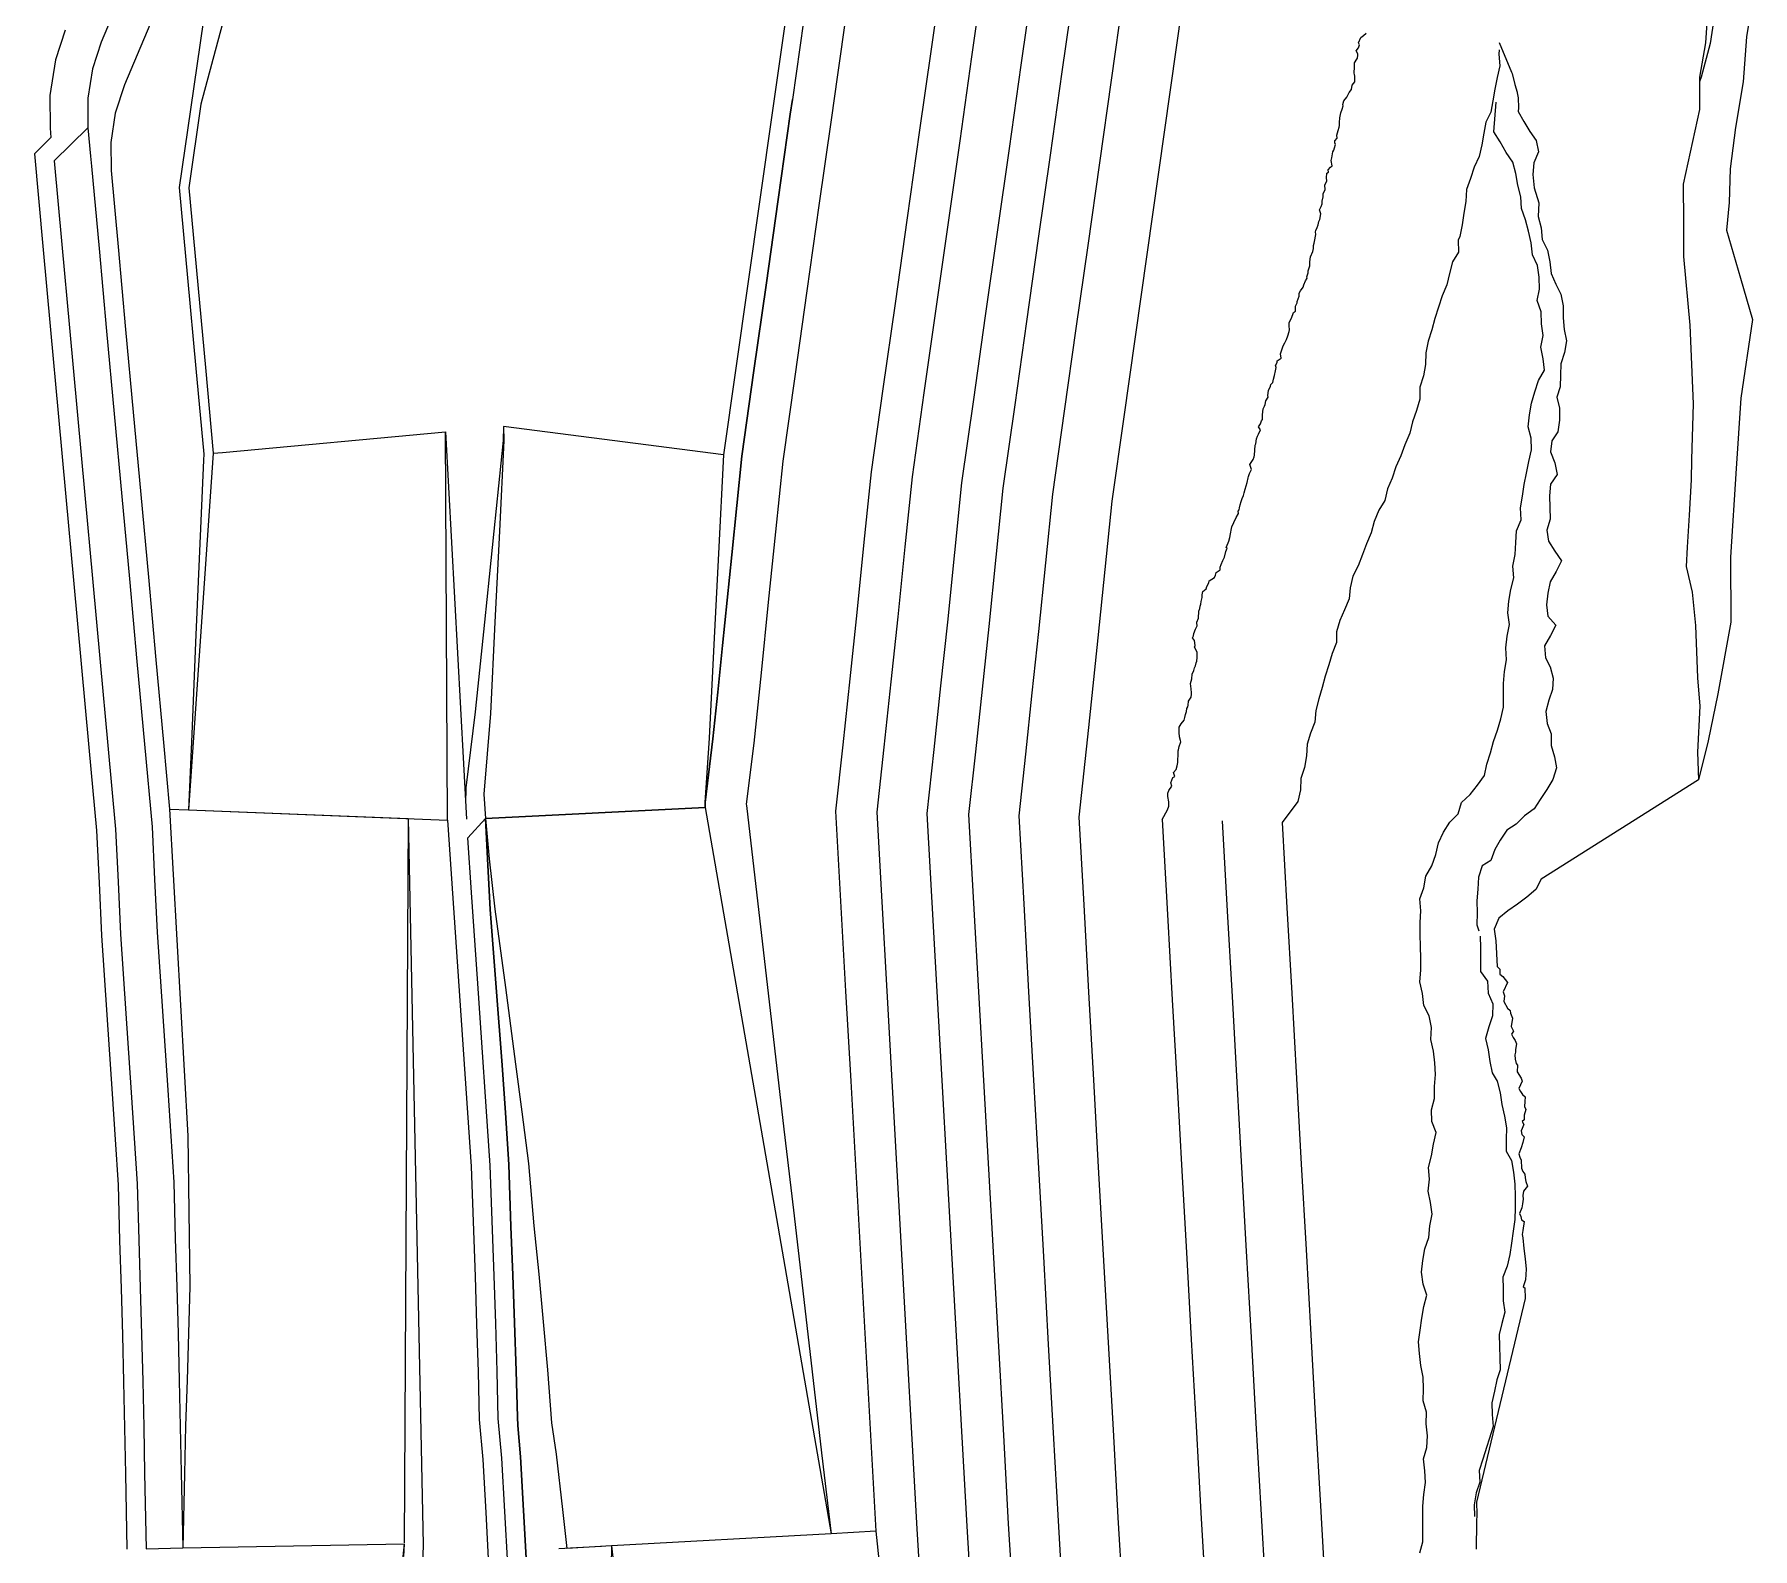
# Model space of a CAD drawing. Header units: inches. Extents: x 477581 to 478656, y 6770716 to 6772554.
# Drawn here: x 478123.9 to 478413, y 6771496.2 to 6771751 of the extents above; entities that cross this region are included whole.
import ezdxf

# ---------------------------------------------------------------- set-up
doc = ezdxf.new("R2010")
doc.units = ezdxf.units.IN
doc.header["$MEASUREMENT"] = 0
for name, pattern in [('CONTINUOUS-0-2-1-1-0', [0]), ('CONTINUOUS-0-30-1-0.6000000238418579-0.2000000029802322', [0]), ('CONTINUOUS-0-7-1-1-1', [0])]:
    doc.linetypes.add(name, pattern=pattern)
for name, color, linetype in [('1', 7, 'Continuous'), ('301', 2, 'Continuous'), ('302', 2, 'Continuous'), ('304', 2, 'Continuous'), ('7', 30, 'Continuous')]:
    doc.layers.add(name, color=color, linetype=linetype)

msp = doc.modelspace()

# ---------------------------------------------------------------- linework, layer by layer
at = {"layer": '1', "linetype": 'CONTINUOUS-0-7-1-1-1', "lineweight": 0}
for p, q in [((478193.4, 6771618.75, 262), (478193.06, 6771684.07, 268)), ((478186.81, 6771619.01, 262), (478186.11, 6771497.14, 250.02)), ((478196.83, 6771615.76, 274), (478199.78, 6771619.01, 274))]:
    msp.add_line(p, q, dxfattribs=at)
for points in [[(478153.98, 6771680.48, 268), (478155.56, 6771680.62, 268), (478193.06, 6771684.07, 268)], [(478202.82, 6771684.96, 268), (478202.88, 6771682.64, 268.23), (478202.13, 6771667.39, 269.76), (478201.39, 6771652.04, 271.3), (478200.64, 6771636.7, 272.83), (478199.53, 6771623.1, 273.91), (478199.78, 6771619.01, 274)], [(478239.87, 6771680.2, 268.12), (478238.99, 6771663.63, 269.76), (478238.25, 6771648.28, 271.3), (478237.46, 6771632.52, 272.83), (478236.69, 6771621.72, 273.91), (478236.78, 6771620.87, 274)], [(478146.65, 6771620.61, 262), (478149.7, 6771565.62, 256.59), (478150.02, 6771540.27, 254.05), (478149.8, 6771532.4, 253.26), (478149.59, 6771524.51, 252.47), (478149.33, 6771516.83, 251.7), (478149.12, 6771508.76, 250.99), (478148.84, 6771496.3, 250)], [(478236.78, 6771620.87, 274), (478239.13, 6771607.29, 275.33), (478241.49, 6771593.71, 276.67), (478243.84, 6771580.14, 278), (478246.19, 6771566.56, 279.33), (478248.54, 6771552.99, 280.67), (478250.89, 6771539.41, 282), (478253.25, 6771525.83, 283.33), (478255.6, 6771512.25, 284.67), (478257.95, 6771498.68, 286)], [(478199.78, 6771619.01, 274), (478200.44, 6771612.24, 274.56), (478201.38, 6771603.76, 275.37), (478203.14, 6771590.59, 276.66), (478204.87, 6771577.66, 277.97), (478205.92, 6771569.67, 278.77), (478207.01, 6771560.96, 279.65), (478207.95, 6771550.49, 280.7), (478208.75, 6771542.34, 281.52), (478209.48, 6771534.32, 282.32), (478210.22, 6771526.26, 283.13), (478210.93, 6771517.34, 283.92), (478211.7, 6771512.05, 284.4), (478212.76, 6771502.77, 285.34), (478213.51, 6771496.2, 286)], [(478265.49, 6771499.1, 286), (478266.59, 6771488.37, 286.8), (478267.11, 6771479.45, 287.68), (478267.8, 6771464.82, 289.14), (478268.5, 6771450.38, 290.61), (478269.2, 6771435.93, 292.07), (478269.9, 6771421.49, 293.54), (478270.6, 6771407.05, 295.01), (478271.3, 6771392.6, 296.48), (478272.01, 6771378.16, 297.95), (478272.03, 6771377.64, 298)], [(478265.49, 6771499.1, 286), (478266.59, 6771488.37, 286.8), (478267.11, 6771479.45, 287.68), (478267.8, 6771464.82, 289.14), (478268.5, 6771450.38, 290.61), (478269.2, 6771435.93, 292.07), (478269.9, 6771421.49, 293.54), (478270.6, 6771407.05, 295.01), (478271.3, 6771392.6, 296.48), (478272.01, 6771378.16, 297.95), (478272.03, 6771377.64, 298)], [(478186.1, 6771496.98, 250), (478185.88, 6771494.82, 249.78), (478184.54, 6771479.72, 248.27), (478183.17, 6771464.37, 246.73), (478181.81, 6771449.03, 245.19), (478180.44, 6771433.68, 243.65), (478179.08, 6771418.33, 242.1), (478177.71, 6771402.99, 240.56), (478176.44, 6771386.81, 239.07), (478175.26, 6771376.2, 238)], [(478221.01, 6771496.62, 286), (478222.69, 6771481.79, 287.5), (478224.36, 6771466.97, 289), (478226.03, 6771452.15, 290.5), (478227.71, 6771437.32, 292), (478229.38, 6771422.5, 293.5), (478231.05, 6771407.67, 295), (478232.72, 6771392.85, 296.5), (478234.4, 6771378.03, 298)], [(478221.01, 6771496.62, 286), (478222.69, 6771481.79, 287.5), (478224.36, 6771466.97, 289), (478226.03, 6771452.15, 290.5), (478227.71, 6771437.32, 292), (478229.38, 6771422.5, 293.5), (478231.05, 6771407.67, 295), (478232.72, 6771392.85, 296.5), (478234.4, 6771378.03, 298)]]:
    msp.add_polyline3d(points, dxfattribs=at)
at = {"layer": '301', "linetype": 'CONTINUOUS-0-2-1-1-0', "lineweight": 0}
msp.add_line((478193.06, 6771684.07, 268), (478196.59, 6771618.89, 268), dxfattribs=at)
for points in [[(478171.23, 6771789.86, 268), (478166.41, 6771778.45, 268), (478160.94, 6771765.51, 268), (478155.46, 6771752.56, 268), (478151.92, 6771739.2, 268), (478149.88, 6771725.16, 268), (478152.66, 6771694.9, 268), (478153.98, 6771680.48, 268), (478149.84, 6771620.49, 262)], [(478285.83, 6771776.93, 298), (478281.61, 6771747.18, 298), (478279.6, 6771733.05, 298), (478277.6, 6771718.91, 298), (478275.59, 6771704.77, 298), (478273.59, 6771690.64, 298), (478271.58, 6771676.5, 298), (478270.38, 6771664.72, 298), (478269.18, 6771652.94, 298), (478268.01, 6771641.99, 298), (478266.84, 6771631.04, 298), (478265.67, 6771620.1, 298), (478266.51, 6771605.02, 298), (478267.35, 6771589.95, 298), (478268.19, 6771574.87, 298), (478269.04, 6771559.79, 298), (478269.88, 6771544.71, 298), (478270.72, 6771529.64, 298), (478271.56, 6771514.56, 298), (478272.41, 6771499.48, 298), (478273.06, 6771488.38, 298)], [(478262, 6771765.12, 286), (478259.03, 6771744.13, 286), (478257.95, 6771736.57, 286), (478255.91, 6771722.18, 286), (478253.87, 6771707.79, 286), (478251.83, 6771693.41, 286), (478249.81, 6771679.15, 286), (478248.6, 6771667.28, 286), (478247.39, 6771655.41, 286), (478246.17, 6771643.54, 286), (478244.96, 6771631.67, 286), (478243.69, 6771621.46, 286), (478243.7, 6771621.22, 286), (478245.28, 6771607.6, 286), (478246.87, 6771593.99, 286), (478248.45, 6771580.37, 286), (478250.03, 6771566.75, 286), (478251.62, 6771553.14, 286), (478253.2, 6771539.52, 286), (478254.78, 6771525.91, 286), (478256.37, 6771512.29, 286), (478257.95, 6771498.68, 286), (478221.01, 6771496.62, 286), (478213.51, 6771496.2, 286)], [(478255.17, 6771766.31, 274), (478251.44, 6771739.99, 274)], [(478291.89, 6771759.87, 310), (478289.9, 6771745.8, 310), (478287.9, 6771731.74, 310), (478285.91, 6771717.67, 310), (478283.91, 6771703.61, 310), (478281.92, 6771689.55, 310), (478279.92, 6771675.48, 310), (478278.73, 6771663.77, 310), (478277.53, 6771652.06, 310), (478276.39, 6771641.34, 310), (478275.24, 6771630.61, 310), (478274.09, 6771619.88, 310), (478274.93, 6771604.89, 310), (478275.77, 6771589.91, 310), (478276.61, 6771574.91, 310), (478277.44, 6771559.92, 310), (478278.28, 6771544.93, 310), (478279.12, 6771529.94, 310), (478279.96, 6771514.95, 310), (478280.79, 6771499.96, 310), (478281.46, 6771488.63, 310)], [(478137.9, 6771756.14, 250), (478135.15, 6771749.64, 250), (478133.65, 6771745.14, 250), (478132.86, 6771740.21, 250), (478132.9, 6771735.21, 250), (478133.34, 6771730.48, 250), (478133.49, 6771728.81, 250), (478134.77, 6771714.91, 250), (478136.04, 6771701.02, 250), (478137.32, 6771687.12, 250), (478138.59, 6771673.22, 250), (478139.87, 6771659.33, 250), (478141.14, 6771645.43, 250), (478142.42, 6771631.54, 250), (478143.7, 6771617.64, 250), (478144.12, 6771608.77, 250), (478144.54, 6771599.9, 250), (478145.44, 6771586.61, 250), (478146.34, 6771573.31, 250), (478146.84, 6771565.57, 250), (478147.33, 6771557.83, 250), (478147.6, 6771548.29, 250), (478147.86, 6771540.2, 250), (478148.07, 6771532.34, 250), (478148.27, 6771524.48, 250), (478148.44, 6771516.72, 250), (478148.61, 6771508.96, 250), (478148.84, 6771496.3, 250), (478186.1, 6771496.98, 250), (478186, 6771494.83, 250)], [(478145, 6771756.54, 262), (478139.04, 6771742.45, 262), (478137.48, 6771737.7, 262), (478136.73, 6771732.76, 262), (478136.79, 6771728.03, 262), (478137.97, 6771715.21, 262), (478139.24, 6771701.31, 262), (478140.52, 6771687.41, 262), (478141.8, 6771673.52, 262), (478143.07, 6771659.62, 262), (478144.35, 6771645.73, 262), (478145.62, 6771631.83, 262), (478146.65, 6771620.61, 262), (478149.84, 6771620.49, 262), (478186.81, 6771619.01, 262), (478189.31, 6771496.79, 262), (478185.2, 6771373.19, 262)], [(478307.07, 6771757.2, 322), (478305.09, 6771743.27, 322), (478303.12, 6771729.34, 322), (478301.14, 6771715.41, 322), (478299.17, 6771701.48, 322), (478297.19, 6771687.55, 322), (478295.22, 6771673.62, 322), (478294.03, 6771662.04, 322), (478292.85, 6771650.46, 322), (478291.75, 6771640.14, 322), (478290.65, 6771629.82, 322), (478289.54, 6771619.49, 322), (478290.37, 6771604.66, 322), (478291.2, 6771589.83, 322), (478292.03, 6771575, 322), (478292.86, 6771560.17, 322), (478293.69, 6771545.34, 322), (478294.51, 6771530.5, 322), (478295.34, 6771515.67, 322), (478296.17, 6771500.84, 322), (478296.86, 6771489.09, 322)], [(478316.99, 6771755.46, 334), (478315.03, 6771741.62, 334), (478313.07, 6771727.77, 334), (478311.1, 6771713.93, 334), (478309.14, 6771700.09, 334), (478307.18, 6771686.24, 334), (478305.21, 6771672.4, 334), (478304.04, 6771660.91, 334), (478302.87, 6771649.42, 334), (478301.26, 6771634.33, 334), (478299.64, 6771619.24, 334), (478300.47, 6771604.51, 334), (478301.29, 6771589.78, 334), (478302.11, 6771575.06, 334), (478302.93, 6771560.33, 334), (478303.76, 6771545.6, 334), (478304.58, 6771530.87, 334), (478305.4, 6771516.15, 334), (478306.22, 6771501.42, 334), (478306.93, 6771489.39, 334)], [(478251.44, 6771739.99, 274), (478251.09, 6771737.54, 274), (478249.05, 6771723.15, 274), (478247.01, 6771708.77, 274), (478244.97, 6771694.38, 274), (478242.93, 6771679.99, 274), (478242.09, 6771671.7, 274), (478241.24, 6771663.4, 274), (478239.68, 6771648.13, 274), (478238.88, 6771640.29, 274), (478238.08, 6771632.45, 274), (478236.74, 6771621.72, 274), (478236.78, 6771620.87, 274), (478199.78, 6771619.01, 274), (478200.11, 6771612.26, 274), (478200.6, 6771603.71, 274), (478201.59, 6771590.6, 274), (478202.59, 6771577.49, 274), (478203.17, 6771569.48, 274), (478203.75, 6771560.79, 274), (478204.09, 6771550.35, 274), (478204.41, 6771542.18, 274), (478204.68, 6771534.14, 274), (478204.95, 6771526.1, 274), (478205.17, 6771518.29, 274), (478205.22, 6771516.91, 274), (478205.71, 6771511.61, 274), (478206.21, 6771502.57, 274), (478206.72, 6771493.53, 274), (478205.71, 6771511.61, 274), (478205.22, 6771516.91, 274), (478205.17, 6771518.29, 274), (478204.95, 6771526.1, 274), (478204.68, 6771534.14, 274), (478204.41, 6771542.18, 274), (478204.09, 6771550.35, 274), (478203.75, 6771560.79, 274), (478203.17, 6771569.48, 274), (478202.59, 6771577.49, 274), (478201.59, 6771590.6, 274), (478200.6, 6771603.71, 274), (478200.11, 6771612.26, 274), (478199.78, 6771619.01, 274), (478236.78, 6771620.87, 274), (478236.74, 6771621.72, 274), (478238.08, 6771632.45, 274), (478238.88, 6771640.29, 274), (478239.68, 6771648.13, 274), (478241.24, 6771663.4, 274), (478242.09, 6771671.7, 274), (478242.93, 6771679.99, 274), (478244.97, 6771694.38, 274), (478247.01, 6771708.77, 274), (478249.05, 6771723.15, 274), (478251.09, 6771737.54, 274), (478251.44, 6771739.99, 274)], [(478323.78, 6771618.63, 346), (478324.63, 6771603.43, 346), (478325.43, 6771589.06, 346), (478326.24, 6771574.68, 346), (478327.04, 6771560.31, 346), (478327.83, 6771546.23, 346), (478328.64, 6771531.75, 346), (478329.45, 6771517.27, 346), (478330.25, 6771502.79, 346), (478331, 6771490.11, 346)], [(478333.88, 6771618.37, 358), (478334.68, 6771604, 358), (478335.49, 6771589.62, 358), (478336.29, 6771575.25, 358), (478337.09, 6771560.87, 358), (478337.9, 6771546.49, 358), (478338.7, 6771532.12, 358), (478339.5, 6771517.74, 358), (478340.31, 6771503.37, 358), (478341.07, 6771490.41, 358)], [(478203.55, 6771493.45, 274), (478203.05, 6771502.44, 274), (478202.55, 6771511.38, 274), (478201.93, 6771518.08, 274), (478201.78, 6771525.98, 274), (478201.52, 6771534.03, 274), (478201.25, 6771542.06, 274), (478200.59, 6771560.65, 274), (478198.5, 6771591.25, 274), (478197.46, 6771606.55, 274), (478196.83, 6771615.76, 274)], [(478219.31, 6771496.52, 286), (478215.14, 6771496.29, 286), (478212.12, 6771496.12, 286)]]:
    msp.add_polyline3d(points, dxfattribs=at)
at = {"layer": '302', "linetype": 'CONTINUOUS-0-2-1-1-0', "lineweight": 0}
msp.add_line((478221.01, 6771496.62, 286), (478218.57, 6771376.24, 286), dxfattribs=at)
for points in [[(478278.28, 6771773.05, 286), (478274.79, 6771748.49, 286), (478272.8, 6771734.46, 286), (478270.77, 6771720.07, 286), (478268.72, 6771705.69, 286), (478266.68, 6771691.3, 286), (478264.7, 6771677.34, 286), (478263.49, 6771665.5, 286), (478262.29, 6771653.66, 286), (478261.1, 6771642.53, 286), (478259.91, 6771631.4, 286), (478258.72, 6771620.28, 286), (478259.56, 6771605.13, 286), (478260.41, 6771589.98, 286), (478261.26, 6771574.83, 286), (478262.1, 6771559.69, 286), (478262.95, 6771544.54, 286), (478263.79, 6771529.39, 286), (478264.64, 6771514.24, 286), (478265.49, 6771499.1, 286), (478257.95, 6771498.68, 286), (478221.01, 6771496.62, 286)], [(478252.18, 6771766.91, 268.14), (478248.04, 6771737.73, 268), (478239.87, 6771680.2, 268.12), (478202.82, 6771684.96, 268), (478202.75, 6771682.65, 268), (478201.97, 6771674.99, 268), (478201.19, 6771667.34, 268), (478200.41, 6771659.68, 268), (478199.62, 6771652.03, 268), (478198.09, 6771636.99, 268), (478196.49, 6771624.16, 268), (478196.45, 6771621.57, 268)], [(478137.9, 6771756.14, 250), (478135.15, 6771749.64, 250), (478133.65, 6771745.14, 250), (478132.86, 6771740.21, 250), (478132.9, 6771735.21, 250), (478127.22, 6771729.66, 250), (478128.51, 6771715.62, 250), (478129.8, 6771701.56, 250), (478131.09, 6771687.5, 250), (478132.38, 6771673.45, 250), (478133.67, 6771659.39, 250), (478134.96, 6771645.33, 250), (478136.25, 6771631.28, 250), (478137.54, 6771617.22, 250), (478137.97, 6771608.38, 250), (478138.39, 6771599.55, 250), (478139.29, 6771586.23, 250), (478140.19, 6771572.91, 250), (478140.68, 6771565.22, 250), (478141.17, 6771557.54, 250), (478141.44, 6771548.1, 250), (478141.7, 6771540.02, 250), (478141.91, 6771532.18, 250), (478142.11, 6771524.34, 250), (478142.28, 6771516.59, 250), (478142.44, 6771508.84, 250), (478142.68, 6771496.14, 250), (478148.84, 6771496.3, 250), (478186.1, 6771496.98, 250), (478185.94, 6771494.82, 250)], [(478298.79, 6771758.66, 310), (478296.8, 6771744.65, 310), (478294.82, 6771730.65, 310), (478292.83, 6771716.64, 310), (478290.85, 6771702.64, 310), (478288.86, 6771688.64, 310), (478286.88, 6771674.63, 310), (478285.68, 6771662.99, 310), (478284.5, 6771651.33, 310), (478283.37, 6771640.79, 310), (478282.24, 6771630.25, 310), (478281.11, 6771619.71, 310), (478281.95, 6771604.79, 310), (478282.78, 6771589.87, 310), (478283.62, 6771574.95, 310), (478284.45, 6771560.04, 310), (478285.28, 6771545.12, 310), (478286.12, 6771530.2, 310), (478286.95, 6771515.28, 310), (478287.78, 6771500.36, 310), (478288.46, 6771488.84, 310)], [(478152.37, 6771753.43, 262), (478150.17, 6771738.32, 262), (478148.26, 6771725.2, 262), (478149.66, 6771709.98, 262), (478151.06, 6771694.76, 262), (478152.38, 6771680.33, 262), (478152.34, 6771679.33, 262), (478151.67, 6771663.99, 262), (478151.01, 6771648.64, 262), (478150.39, 6771633.19, 262), (478149.84, 6771620.49, 262), (478193.4, 6771618.75, 262), (478197.38, 6771560.48, 262), (478198.04, 6771541.95, 262), (478198.3, 6771533.93, 262), (478198.57, 6771525.9, 262), (478198.72, 6771517.9, 262), (478199.34, 6771511.14, 262), (478199.84, 6771502.26, 262), (478200.33, 6771493.38, 262)], [(478129.09, 6771751.65, 238), (478127.44, 6771746.66, 238), (478126.48, 6771740.69, 238), (478126.52, 6771735.16, 238), (478126.65, 6771733.59, 238), (478123.88, 6771730.88, 238), (478125.31, 6771715.32, 238), (478126.6, 6771701.27, 238), (478127.89, 6771687.21, 238), (478129.18, 6771673.15, 238), (478130.47, 6771659.1, 238), (478131.76, 6771645.04, 238), (478133.05, 6771630.98, 238), (478134.34, 6771616.99, 238), (478134.76, 6771608.22, 238), (478135.18, 6771599.36, 238), (478136.08, 6771586.01, 238), (478136.98, 6771572.69, 238), (478137.47, 6771565.02, 238), (478137.96, 6771557.39, 238), (478138.23, 6771548.01, 238), (478138.49, 6771539.93, 238), (478138.69, 6771532.1, 238), (478138.89, 6771524.26, 238), (478139.06, 6771516.52, 238), (478139.23, 6771508.77, 238), (478139.46, 6771496.1, 238)], [(478274.79, 6771748.49, 286), (478272.8, 6771734.46, 286), (478270.77, 6771720.07, 286), (478268.72, 6771705.69, 286), (478266.68, 6771691.3, 286), (478264.7, 6771677.34, 286), (478263.49, 6771665.5, 286), (478262.29, 6771653.66, 286), (478261.1, 6771642.53, 286), (478259.91, 6771631.4, 286), (478258.72, 6771620.28, 286), (478259.56, 6771605.13, 286), (478260.41, 6771589.98, 286), (478261.26, 6771574.83, 286), (478262.1, 6771559.69, 286), (478262.95, 6771544.54, 286), (478263.79, 6771529.39, 286), (478264.64, 6771514.24, 286), (478265.49, 6771499.1, 286), (478257.95, 6771498.68, 286), (478221.01, 6771496.62, 286)], [(478313.68, 6771618.88, 334), (478314.58, 6771602.87, 334), (478315.38, 6771588.5, 334), (478316.18, 6771574.12, 334), (478316.99, 6771559.75, 334), (478317.76, 6771545.97, 334), (478318.57, 6771531.38, 334), (478319.39, 6771516.8, 334), (478320.2, 6771502.22, 334), (478320.93, 6771489.81, 334)]]:
    msp.add_polyline3d(points, dxfattribs=at)
at = {"layer": '304', "linetype": 'CONTINUOUS-0-2-1-1-0', "lineweight": 0}
msp.add_polyline3d([(478412.82, 6771755.43, 370.28), (478411.99, 6771750.52, 370.06), (478411.46, 6771742.96, 369.98), (478410.15, 6771735.27, 370.07), (478409.26, 6771728.33, 369.82), (478409.09, 6771722.67, 369.76), (478408.64, 6771718, 369.9), (478411.01, 6771709.92, 370.13), (478413.04, 6771703, 370.33), (478411.07, 6771689.72, 370.11), (478410.27, 6771677.94, 370.35), (478409.29, 6771662.97, 370.44), (478409.38, 6771652.08, 370.21), (478407.21, 6771640, 370.5), (478405.56, 6771632.08, 370.89), (478403.92, 6771625.53, 370.35), (478377.44, 6771608.81, 372.7), (478376.57, 6771607.06, 373.13), (478375.03, 6771605.81, 373.4), (478373.46, 6771604.62, 373.73), (478371.82, 6771603.49, 373.92), (478370.33, 6771602.24, 373.46), (478369.54, 6771600.41, 373.34), (478369.84, 6771598.43, 373.49), (478370.05, 6771594.13, 373.8), (478370.48, 6771593.69, 373.8), (478370.5, 6771592.81, 373.45), (478371, 6771592.41, 373.16), (478371.76, 6771591.41, 372.85), (478371.08, 6771589.86, 372.75), (478371.26, 6771589.19, 372.73), (478371.19, 6771588.24, 372.69), (478371.8, 6771587.12, 372.38), (478372.25, 6771586.71, 372.39), (478372.28, 6771586.26, 372.07), (478372.65, 6771585.41, 372.36), (478372.38, 6771584.05, 372.07), (478372.77, 6771583.26, 372.27), (478372.45, 6771582.74, 372.55), (478372.72, 6771582.18, 372.85), (478373.06, 6771581.68, 373.16), (478373.32, 6771581.11, 373.45), (478373.15, 6771580.15, 373.4), (478373.16, 6771579.7, 373.19), (478373.04, 6771579.25, 373.36), (478373.1, 6771578.51, 373.33), (478373.22, 6771577.82, 373.31), (478373.45, 6771577.5, 373.2), (478373.41, 6771576.42, 373.27), (478374.08, 6771575.33, 373.22), (478374.28, 6771574.84, 373.56), (478373.71, 6771573.59, 373.47), (478374, 6771573.07, 373.47), (478374.29, 6771572.56, 373.47), (478374.77, 6771572.2, 373.79), (478374.73, 6771571.42, 373.75), (478374.63, 6771570.58, 373.71), (478374.89, 6771570.04, 373.67), (478374.61, 6771569.1, 374.23), (478374.59, 6771568.33, 373.91), (478374.23, 6771568.04, 373.58), (478374.52, 6771567.54, 373.87), (478374.06, 6771566.46, 373.79), (478374.2, 6771565.84, 373.78), (478374.59, 6771565.43, 373.79), (478374.34, 6771564.51, 373.73), (478374.1, 6771563.61, 373.68), (478373.72, 6771562.62, 373.61), (478373.86, 6771562.03, 373.88), (478374.1, 6771561.52, 373.88), (478374.17, 6771560.17, 373.83), (478374.34, 6771559.61, 373.82), (478374.68, 6771559.18, 374.11), (478374.76, 6771558.55, 374.09), (478374.89, 6771557.97, 374.08), (478375.15, 6771557.13, 373.99), (478374.47, 6771556.32, 374.26), (478374.38, 6771555.58, 374.33), (478374.44, 6771554.97, 374.48), (478374.29, 6771554.2, 374.43), (478374.21, 6771553.49, 374.4), (478373.81, 6771552.56, 374.33), (478374.01, 6771552.05, 374.6), (478374.15, 6771551.5, 374.59), (478374.6, 6771551.21, 374.35), (478374.36, 6771549.69, 374.53), (478374.27, 6771549.02, 374.34), (478374.36, 6771548.44, 374.75), (478374.55, 6771546.67, 374.97), (478374.78, 6771544.94, 375.19), (478374.91, 6771543.17, 375.39), (478374.84, 6771541.37, 375.3), (478374.44, 6771540.21, 375.46), (478374.71, 6771540.04, 375.78), (478374.76, 6771538.28, 375.97), (478366.59, 6771504.01, 372.63), (478366.6, 6771501.98, 372.5), (478366.57, 6771500.64, 372.37), (478366.53, 6771496.07, 372)], dxfattribs=at)
at = {"layer": '7', "linetype": 'CONTINUOUS-0-30-1-0.6000000238418579-0.2000000029802322', "lineweight": 0}
for points in [[(478405.57, 6771756.26, 356.49), (478405.13, 6771749.52, 357.12), (478404.11, 6771743.76, 357.72), (478404.11, 6771742.96, 358), (478404.09, 6771738.34, 359.6), (478401.36, 6771725.77, 360.61), (478401.4, 6771719.43, 361.27), (478401.43, 6771713.6, 361.88), (478402.46, 6771702.03, 362.92), (478402.94, 6771691.41, 363.93), (478403.06, 6771688.77, 364.19), (478402.78, 6771679.43, 364.87), (478402.68, 6771676.01, 365.11), (478402.34, 6771670.04, 365.65), (478402.04, 6771664.69, 366.13), (478401.85, 6771661.4, 366.43), (478402.89, 6771657.09, 366.76), (478403.45, 6771651.47, 367.27), (478403.76, 6771642.71, 368.28), (478404.13, 6771637.9, 368.88), (478403.74, 6771630.18, 369.74), (478403.92, 6771625.53, 370.35)], [(478406.92, 6771756.1, 358), (478405.92, 6771749.42, 358), (478404.36, 6771743.74, 358), (478404.11, 6771742.96, 358), (478404.09, 6771738.34, 359.6), (478401.36, 6771725.77, 360.61), (478401.4, 6771719.43, 361.27), (478401.43, 6771713.6, 361.88), (478402.46, 6771702.03, 362.92), (478402.94, 6771691.41, 363.93), (478403.06, 6771688.77, 364.19), (478402.78, 6771679.43, 364.87), (478402.68, 6771676.01, 365.11), (478402.34, 6771670.04, 365.65), (478402.04, 6771664.69, 366.13), (478401.85, 6771661.4, 366.43), (478402.89, 6771657.09, 366.76), (478403.45, 6771651.47, 367.27), (478403.76, 6771642.71, 368.28), (478404.13, 6771637.9, 368.88), (478403.74, 6771630.18, 369.74), (478403.92, 6771625.53, 370.35)], [(478313.68, 6771618.88, 334), (478314.55, 6771620.46, 334.48), (478314.77, 6771621.07, 334.45), (478314.8, 6771621.84, 334.51), (478314.65, 6771622.7, 334.49), (478314.65, 6771623.29, 334.44), (478314.78, 6771623.74, 334.4), (478315.29, 6771624.45, 334.37), (478315.15, 6771625.05, 334.33), (478315.49, 6771625.91, 334.36), (478315.79, 6771626.11, 334.33), (478315.56, 6771626.74, 334.34), (478316.05, 6771627.25, 334.34), (478316.17, 6771627.87, 334.35), (478316.29, 6771628.42, 334.36), (478316.29, 6771628.98, 334.29), (478316.39, 6771629.59, 334.28), (478316.35, 6771630.42, 334.27), (478316.44, 6771630.57, 334.28), (478316.55, 6771631.13, 334.34), (478316.79, 6771631.92, 334.35), (478316.75, 6771632.13, 334.33), (478316.57, 6771632.79, 334.36), (478316.55, 6771633.48, 334.26), (478316.53, 6771634.39, 334.27), (478316.85, 6771634.95, 334.25), (478317.39, 6771635.56, 334.27), (478317.51, 6771636.04, 334.28), (478317.62, 6771636.54, 334.28), (478317.75, 6771637, 334.29), (478317.82, 6771637.55, 334.3), (478318.01, 6771637.83, 334.38), (478318.07, 6771638.09, 334.37), (478318.11, 6771638.78, 334.37), (478318.54, 6771639.44, 334.55), (478318.62, 6771639.93, 334.54), (478318.6, 6771640.19, 334.48), (478318.58, 6771640.84, 334.44), (478318.46, 6771641.72, 334.34), (478318.64, 6771642.52, 334.32), (478318.74, 6771643.31, 334.31), (478319, 6771643.92, 334.36), (478319.1, 6771644.37, 334.36), (478319.26, 6771644.71, 334.36), (478319.41, 6771645.2, 334.37), (478319.52, 6771645.51, 334.37), (478319.58, 6771646.13, 334.37), (478319.58, 6771646.63, 334.34), (478319.54, 6771647.01, 334.32), (478319.1, 6771647.85, 334.41), (478319.2, 6771648.11, 334.44), (478319.09, 6771648.96, 334.28), (478318.78, 6771649.44, 334.15), (478318.94, 6771649.74, 334.15), (478319.02, 6771650.15, 334.15), (478319.26, 6771650.87, 334.16), (478319.57, 6771651.46, 334.3), (478319.52, 6771651.94, 334.19), (478319.53, 6771652.03, 334.16), (478319.76, 6771652.71, 334.17), (478319.84, 6771653.92, 334.15), (478320.02, 6771654.33, 334.18), (478320.08, 6771654.74, 334.18), (478320.18, 6771655.09, 334.19), (478320.22, 6771655.51, 334.19), (478320.39, 6771656.23, 334.19), (478320.43, 6771656.64, 334.2), (478320.52, 6771657.2, 334.2), (478321.07, 6771657.65, 334.42), (478321.18, 6771658.06, 334.41), (478321.51, 6771658.66, 334.52), (478321.57, 6771659.03, 334.51), (478322.46, 6771659.56, 334.53), (478322.67, 6771659.97, 334.6), (478322.77, 6771660.39, 334.55), (478323.45, 6771660.87, 334.67), (478323.46, 6771661.29, 334.67), (478323.62, 6771661.78, 334.68), (478323.88, 6771662.46, 334.66), (478324.15, 6771662.98, 334.65), (478324.37, 6771663.93, 334.37), (478324.62, 6771664.49, 334.33), (478324.46, 6771664.61, 334.24), (478324.79, 6771665.43, 334.23), (478324.92, 6771665.67, 334.23), (478325.05, 6771666.31, 334.22), (478325.19, 6771666.93, 334.22), (478325.34, 6771667.84, 334.14), (478325.39, 6771668.12, 334.15), (478325.71, 6771668.81, 334.13), (478326.13, 6771669.67, 334.15), (478326.53, 6771670.35, 334.3), (478326.48, 6771670.74, 334.17), (478326.61, 6771670.96, 334.17), (478326.66, 6771671.28, 334.17), (478326.82, 6771671.82, 334.16), (478326.97, 6771672.37, 334.15), (478327.16, 6771672.87, 334.14), (478327.34, 6771673.39, 334.14), (478327.5, 6771673.83, 334.16), (478327.65, 6771674.45, 334.12), (478327.82, 6771675, 334.13), (478327.95, 6771675.57, 334.12), (478328.12, 6771676.33, 334.1), (478328.21, 6771676.57, 334.09), (478328.37, 6771677.08, 334.08), (478328.71, 6771677.76, 334.19), (478328.41, 6771678.61, 334.09), (478328.97, 6771679.4, 334.16), (478329.13, 6771679.89, 334.15), (478329.2, 6771680.14, 334.15), (478329.28, 6771680.98, 334.14), (478329.34, 6771681.82, 334.13), (478329.42, 6771682.05, 334.12), (478329.57, 6771682.88, 334.14), (478329.69, 6771683.34, 334.23), (478329.87, 6771683.7, 334.29), (478330.22, 6771684.41, 334.42), (478329.88, 6771684.92, 334.33), (478330.22, 6771685.45, 334.34), (478330.41, 6771685.96, 334.39), (478330.56, 6771686.14, 334.38), (478330.55, 6771686.97, 334.37), (478330.62, 6771687.46, 334.36), (478330.68, 6771687.97, 334.35), (478330.9, 6771688.39, 334.33), (478331.02, 6771688.68, 334.38), (478331.14, 6771689.31, 334.31), (478331.53, 6771689.9, 334.39), (478331.45, 6771690.2, 334.27), (478331.57, 6771691.03, 334.32), (478331.89, 6771691.79, 334.34), (478331.94, 6771692.03, 334.33), (478332.28, 6771692.38, 334.42), (478332.4, 6771692.93, 334.35), (478332.59, 6771693.57, 334.35), (478332.72, 6771694.37, 334.36), (478332.86, 6771694.89, 334.33), (478332.76, 6771695.25, 334.27), (478333.05, 6771695.75, 334.37), (478333.01, 6771696.03, 334.28), (478333.68, 6771696.46, 334.46), (478333.56, 6771697.18, 334.29), (478334.05, 6771698.57, 334.31), (478334.33, 6771699.04, 334.31), (478334.57, 6771699.63, 334.32), (478334.82, 6771700.26, 334.32), (478335.05, 6771700.94, 334.33), (478335.09, 6771701.27, 334.33), (478335.03, 6771701.89, 334.26), (478335.04, 6771702.46, 334.2), (478335.45, 6771703.19, 334.2), (478335.79, 6771704.14, 334.28), (478336.12, 6771704.39, 334.37), (478336.1, 6771705.22, 334.27), (478336.38, 6771705.79, 334.29), (478336.41, 6771706.02, 334.28), (478336.71, 6771706.89, 334.35), (478336.72, 6771707.4, 334.23), (478336.94, 6771707.78, 334.31), (478337.39, 6771708.4, 334.38), (478337.53, 6771708.84, 334.36), (478337.81, 6771709.5, 334.32), (478338.05, 6771709.93, 334.4), (478338.01, 6771710.17, 334.4), (478338.24, 6771710.84, 334.36), (478338.26, 6771711.18, 334.3), (478338.53, 6771712.02, 334.35), (478338.55, 6771712.67, 334.39), (478338.64, 6771713.51, 334.29), (478339.04, 6771714.42, 334.19), (478339.16, 6771714.95, 334.26), (478339.12, 6771715.42, 334.24), (478339.28, 6771715.84, 334.21), (478339.32, 6771716.1, 334.3), (478339.56, 6771717.27, 334.26), (478339.47, 6771717.74, 334.24), (478339.56, 6771717.97, 334.23), (478339.78, 6771718.46, 334.26), (478339.95, 6771718.9, 334.26), (478340.05, 6771719.49, 334.25), (478340.22, 6771719.83, 334.23), (478340.36, 6771720.78, 334.23), (478340.14, 6771721.42, 334.12), (478340.44, 6771722, 334.19), (478340.6, 6771722.45, 334.21), (478340.62, 6771722.92, 334.18), (478340.79, 6771723.64, 334.14), (478340.77, 6771724.12, 334.21), (478341.09, 6771724.86, 334.31), (478341.03, 6771725.58, 334.27), (478341.36, 6771726.33, 334.34), (478341.31, 6771726.81, 334.32), (478341.37, 6771727.58, 334.25), (478341.69, 6771727.77, 334.25), (478341.61, 6771728.18, 334.15), (478341.99, 6771728.64, 334.15), (478342.29, 6771728.86, 334.18), (478342.14, 6771729.75, 334.05), (478342.24, 6771730.21, 333.93), (478342.26, 6771730.51, 333.93), (478342.41, 6771731.21, 333.83), (478342.57, 6771731.47, 333.83), (478342.68, 6771731.89, 333.84), (478342.84, 6771732.42, 333.85), (478342.74, 6771732.7, 333.79), (478342.75, 6771733.07, 333.75), (478343.1, 6771733.47, 333.9), (478343.06, 6771733.98, 333.88), (478343.27, 6771734.79, 333.82), (478343.46, 6771735.34, 333.92), (478343.54, 6771735.61, 333.92), (478343.51, 6771736.12, 333.87), (478343.58, 6771736.92, 333.82), (478343.75, 6771737.75, 333.77), (478343.98, 6771738.35, 333.86), (478344.12, 6771738.91, 333.82), (478344.06, 6771739.15, 333.81), (478344.22, 6771739.8, 333.79), (478344.77, 6771740.42, 333.85), (478345.17, 6771741.18, 333.89), (478345.51, 6771741.71, 333.92), (478345.64, 6771742.43, 333.94), (478346.08, 6771743, 334.05), (478346.11, 6771743.3, 334.04), (478346.09, 6771743.98, 333.93), (478346.05, 6771744.12, 333.87), (478345.98, 6771744.56, 333.78), (478346.03, 6771745.39, 333.8), (478346.06, 6771746.17, 333.72), (478346.44, 6771746.77, 333.81), (478346.55, 6771746.98, 333.83), (478346.61, 6771747.47, 333.8), (478346.61, 6771747.71, 333.75), (478346.33, 6771748.19, 333.67), (478346.71, 6771748.72, 333.68), (478346.9, 6771749.2, 333.69), (478346.71, 6771749.56, 333.67), (478347.09, 6771750.44, 333.72), (478347.54, 6771750.77, 333.81), (478348.01, 6771751.14, 333.91)], [(478370.36, 6771748.36, 357.53), (478370.34, 6771747.61, 357.59), (478370.47, 6771745.64, 357.92), (478370.07, 6771743.7, 358.16), (478369.64, 6771741.75, 358.26), (478369.3, 6771739.77, 358.28), (478368.98, 6771737.86, 358.79), (478368.14, 6771736.2, 358.06), (478367.78, 6771734.31, 358.61), (478367.45, 6771732.36, 358.92), (478367.04, 6771730.41, 358.81), (478366.18, 6771728.6, 358.79), (478365.57, 6771726.7, 358.73), (478364.89, 6771724.83, 358.54), (478364.78, 6771722.84, 358.76), (478364.43, 6771720.88, 358.64), (478364.14, 6771718.9, 358.63), (478363.74, 6771716.95, 358.86), (478363.51, 6771716.33, 358.66), (478363.56, 6771714.33, 358.75), (478362.51, 6771712.68, 358.32), (478362.04, 6771710.74, 358.2), (478361.56, 6771708.8, 358.18), (478360.82, 6771706.94, 358.24), (478360.17, 6771705.05, 358.14), (478359.55, 6771703.15, 358.09), (478359.07, 6771701.22, 357.88), (478358.46, 6771699.32, 357.86), (478358.03, 6771697.38, 357.6), (478358.01, 6771695.43, 358.04), (478357.66, 6771693.48, 358.25), (478357.06, 6771691.58, 358.02), (478357.01, 6771689.59, 358.22), (478356.49, 6771687.66, 358.25), (478355.82, 6771685.79, 358.1), (478355.36, 6771683.85, 358.29), (478354.51, 6771681.91, 358.36), (478353.82, 6771680.03, 358.35), (478353.01, 6771678.2, 358.25), (478352.4, 6771676.3, 358.32), (478351.59, 6771674.49, 358.02), (478351.14, 6771672.55, 358.17), (478350.12, 6771670.88, 357.77), (478349.37, 6771669.02, 357.74), (478348.84, 6771667.1, 357.85), (478348.07, 6771665.25, 357.83), (478347.38, 6771663.42, 357.43), (478346.65, 6771661.56, 357.3), (478345.78, 6771659.8, 356.93), (478345.3, 6771657.86, 357.01), (478345.16, 6771655.96, 357.61), (478344.38, 6771654.12, 357.47), (478343.56, 6771652.34, 357.08), (478343.02, 6771650.44, 356.78), (478343.01, 6771648.64, 357.64), (478342.3, 6771646.76, 357.6), (478341.72, 6771644.88, 357.27), (478341.1, 6771642.98, 357.2), (478340.62, 6771641.05, 357.42), (478340.05, 6771639.13, 357.45), (478339.56, 6771637.2, 357.44), (478339.38, 6771635.23, 357.78), (478338.63, 6771633.39, 357.54), (478338.08, 6771631.54, 357.01), (478337.99, 6771629.58, 357.39), (478337.62, 6771627.62, 357.36), (478337.01, 6771625.76, 356.94), (478336.97, 6771623.82, 357.42), (478336.52, 6771621.87, 357.25), (478333.88, 6771618.37, 358)], [(478370.39, 6771749.6, 357.44), (478372.46, 6771744.58, 361.75), (478372.59, 6771744.35, 361.7), (478373.03, 6771742.5, 361.4), (478373.42, 6771741.21, 361.25), (478373.43, 6771741.15, 361.24), (478373.6, 6771740.27, 361.19), (478373.62, 6771738.6, 361.26), (478373.57, 6771738, 361.63), (478374.53, 6771736.3, 362.06), (478375.56, 6771734.61, 361.83), (478376.63, 6771733.08, 361.09), (478376.98, 6771731.21, 360.51), (478376.22, 6771729.36, 360.58), (478376.03, 6771727.39, 360.93), (478376.25, 6771725.12, 361.14), (478377.04, 6771722.62, 360.62), (478376.97, 6771720.34, 360.83), (478377.45, 6771718.42, 361.14), (478377.63, 6771716.43, 361.15), (478378.52, 6771714.67, 361.46), (478378.92, 6771712.71, 361.47), (478379.11, 6771710.72, 361.3), (478379.93, 6771708.94, 361.68), (478380.76, 6771707.23, 362.32), (478381.16, 6771705.28, 362.5), (478381.13, 6771703.28, 362.56), (478381.33, 6771701.32, 362.86), (478381.72, 6771699.42, 363.37), (478381.39, 6771697.45, 363.31), (478380.75, 6771695.55, 363.31), (478380.72, 6771693.62, 363.8), (478380.65, 6771691.66, 364.23), (478380.07, 6771689.9, 364.08), (478380.55, 6771688.05, 364.65), (478380.52, 6771686.06, 364.85), (478380.23, 6771684.08, 364.99), (478379.24, 6771682.56, 364.15), (478379.05, 6771680.72, 364.91), (478379.77, 6771678.86, 365.14), (478380.15, 6771676.91, 365.33), (478379, 6771675.3, 365.04), (478378.86, 6771673.31, 364.93), (478378.89, 6771671.33, 365.17), (478378.97, 6771669.37, 365.59), (478378.43, 6771667.51, 365.1), (478378.67, 6771665.7, 365.93), (478379.76, 6771664.03, 366.06), (478380.85, 6771662.36, 366.19), (478379.98, 6771660.56, 366.15), (478378.95, 6771658.84, 366.1), (478378.56, 6771656.94, 366.58), (478378.35, 6771654.96, 366.67), (478378.6, 6771653.04, 367.21), (478379.94, 6771651.57, 367.42), (478379.03, 6771649.8, 367.35), (478378.04, 6771648.05, 367.36), (478378.21, 6771646.08, 367.11), (478378.97, 6771644.53, 368.12), (478379.47, 6771642.66, 368.6), (478379.38, 6771640.7, 369.02), (478378.72, 6771638.94, 368.34), (478378.26, 6771637, 368.25), (478378.45, 6771635.01, 368.33), (478379.12, 6771633.28, 369.1), (478379.13, 6771631.29, 369.27), (478379.72, 6771629.42, 369.64), (478380.04, 6771627.52, 370.19), (478379.44, 6771625.61, 370.31), (478378.42, 6771623.89, 370.32), (478377.29, 6771622.24, 370.31), (478376.27, 6771620.66, 370.97), (478374.65, 6771619.49, 370.91), (478373.24, 6771618.07, 370.91), (478371.65, 6771617.03, 370.27), (478370.54, 6771615.39, 370.54), (478369.68, 6771613.81, 371.4), (478369, 6771611.94, 371.62), (478367.51, 6771611.03, 370.66), (478366.89, 6771609.13, 370.58), (478366.8, 6771607.13, 370.52), (478366.64, 6771605.15, 370.75), (478366.71, 6771603.15, 370.82), (478366.65, 6771601.15, 370.88), (478366.95, 6771600.13, 371.01)], [(478357.06, 6771495.45, 359.47), (478357.52, 6771497.34, 359.94), (478357.54, 6771499.34, 359.9), (478357.55, 6771501.34, 359.92), (478357.53, 6771503.34, 359.96), (478357.73, 6771505.3, 359.65), (478357.98, 6771507.29, 359.58), (478357.9, 6771509.28, 359.42), (478357.63, 6771511.26, 359.38), (478358.2, 6771513.17, 359.48), (478358.33, 6771515.17, 359.48), (478358.12, 6771517.15, 359.27), (478358.17, 6771519.14, 359.32), (478357.58, 6771521.04, 359.1), (478357.65, 6771523.04, 359.08), (478357.6, 6771525.04, 359.01), (478357.22, 6771527, 358.92), (478356.99, 6771528.99, 358.85), (478356.8, 6771530.97, 358.76), (478357.09, 6771532.95, 358.84), (478357.38, 6771534.93, 358.83), (478357.73, 6771536.9, 358.9), (478358.19, 6771538.83, 359.14), (478357.57, 6771540.69, 358.75), (478357.32, 6771542.67, 358.67), (478357.52, 6771544.66, 358.72), (478357.87, 6771546.63, 358.82), (478358.54, 6771548.5, 359.09), (478358.73, 6771550.49, 359.04), (478359.11, 6771552.43, 359.32), (478358.83, 6771554.39, 359.03), (478358.44, 6771556.34, 358.82), (478358.65, 6771558.32, 358.89), (478358.51, 6771560.32, 358.79), (478359.01, 6771562.24, 359.04), (478359.32, 6771564.21, 358.93), (478359.76, 6771566.16, 358.86), (478359.04, 6771568.03, 358.86), (478358.98, 6771570.02, 358.69), (478359.49, 6771571.92, 359.05), (478359.52, 6771573.92, 359.03), (478359.66, 6771575.92, 359.02), (478359.57, 6771577.92, 358.94), (478359.34, 6771579.9, 358.95), (478358.9, 6771581.85, 358.89), (478358.98, 6771583.85, 358.86), (478358.62, 6771585.82, 358.8), (478357.68, 6771587.58, 358.84), (478357.51, 6771589.57, 358.83), (478357.04, 6771591.52, 358.86), (478357.2, 6771593.51, 358.86), (478357.23, 6771595.51, 358.91), (478357.17, 6771597.51, 358.94), (478357.1, 6771599.51, 358.91), (478357.11, 6771601.51, 358.88), (478357.2, 6771603.5, 358.84), (478357.04, 6771605.5, 358.74), (478357.72, 6771607.38, 358.7), (478358.06, 6771609.33, 358.44), (478359.03, 6771611.08, 358.5), (478359.72, 6771612.96, 358.52), (478360.18, 6771614.9, 358.39), (478361.02, 6771616.71, 358.4), (478362.09, 6771618.4, 358.5), (478363.48, 6771619.79, 358.87), (478364.02, 6771621.69, 358.55), (478365.48, 6771623.05, 358.67), (478366.72, 6771624.63, 358.65), (478367.91, 6771626.23, 358.68), (478368.29, 6771628.18, 358.4), (478368.94, 6771630.07, 358.35), (478369.45, 6771632, 358.4), (478370.12, 6771633.89, 358.4), (478370.66, 6771635.81, 358.41), (478371.12, 6771637.76, 358.42), (478371.12, 6771639.76, 358.45), (478371.1, 6771641.75, 358.36), (478371.29, 6771643.75, 358.29), (478371.62, 6771645.72, 358.29), (478371.53, 6771647.71, 358.08), (478371.73, 6771649.69, 357.99), (478372.13, 6771651.65, 358.14), (478371.83, 6771653.61, 357.93), (478372.01, 6771655.6, 357.99), (478372.37, 6771657.57, 358.02), (478372.87, 6771659.5, 358.18), (478372.68, 6771661.49, 358.17), (478373.09, 6771663.45, 358.25), (478373.18, 6771665.44, 358.36), (478373.31, 6771667.44, 358.34), (478374.09, 6771669.27, 358.5), (478373.97, 6771671.27, 358.43), (478374.32, 6771673.24, 358.51), (478374.6, 6771675.22, 358.59), (478374.96, 6771677.15, 358.96), (478375.4, 6771679.1, 358.97), (478375.84, 6771681.04, 359.19), (478375.79, 6771683.03, 359.02), (478375.29, 6771684.95, 358.78), (478375.47, 6771686.94, 358.72), (478375.83, 6771688.91, 358.78), (478376.39, 6771690.82, 358.94), (478377.03, 6771692.71, 359.11), (478378.01, 6771694.43, 359.4), (478377.8, 6771696.38, 359.02), (478377.38, 6771698.34, 358.96), (478377.78, 6771700.29, 359.11), (478377.52, 6771702.28, 359.16), (478377.44, 6771704.27, 359.2), (478376.76, 6771706.16, 359.14), (478377.18, 6771708.1, 359.31), (478377.12, 6771710.1, 359.48), (478376.84, 6771712.08, 359.53), (478376, 6771713.89, 359.43), (478375.75, 6771715.87, 359.53), (478375.31, 6771717.82, 359.5), (478374.81, 6771719.75, 359.45), (478374.15, 6771721.64, 359.4), (478374.05, 6771723.63, 359.59), (478373.55, 6771725.57, 359.54), (478373.19, 6771727.53, 359.5), (478372.68, 6771729.47, 359.49), (478371.54, 6771731.11, 359.39), (478370.55, 6771732.85, 359.34), (478369.5, 6771734.55, 359.28), (478369.89, 6771739.56, 359.17)], [(478367.2, 6771599.24, 371.12), (478367.25, 6771597.24, 371.08), (478367.24, 6771595.26, 371.31), (478367.26, 6771593.26, 371.2), (478368.42, 6771591.64, 371.41), (478368.54, 6771589.65, 371.56), (478369.3, 6771587.82, 371.78), (478369.28, 6771585.82, 371.65), (478368.62, 6771583.94, 371.5), (478368.07, 6771582.02, 371.5), (478368.53, 6771580.11, 371.89), (478368.81, 6771578.15, 371.63), (478369.21, 6771576.21, 371.31), (478370.04, 6771574.81, 372.47), (478370.54, 6771572.88, 372.55), (478370.84, 6771570.9, 372.52), (478371.29, 6771568.96, 372.59), (478371.62, 6771566.99, 372.7), (478371.55, 6771565.04, 372.23), (478371.58, 6771563.07, 372.57), (478372.47, 6771561.45, 373.33), (478372.82, 6771559.49, 373.47), (478373.02, 6771557.5, 373.6), (478373.1, 6771555.5, 373.64), (478373.07, 6771553.52, 373.92), (478373, 6771551.53, 373.84), (478372.72, 6771549.57, 374.13), (478372.48, 6771547.58, 374.04), (478372.16, 6771545.67, 374.53), (478371.72, 6771543.72, 374.53), (478370.98, 6771541.87, 374.72), (478371.05, 6771539.89, 374.96), (478371.05, 6771537.88, 374.94), (478371.35, 6771535.94, 375.27), (478370.82, 6771534.07, 374.81), (478370.36, 6771532.21, 374.22), (478370.46, 6771530.22, 374.38), (478370.48, 6771528.22, 374.25), (478370.58, 6771526.24, 374), (478370.01, 6771524.56, 373.08), (478369.6, 6771522.64, 372.67), (478369.14, 6771520.71, 372.9), (478369.18, 6771518.71, 372.9), (478369.38, 6771516.73, 372.82), (478367.64, 6771511.21, 372.1), (478367.03, 6771509.34, 371.77), (478367.12, 6771507.34, 371.79), (478366.51, 6771505.53, 371.18), (478366.17, 6771503.56, 371.2), (478366.24, 6771501.58, 371.47)]]:
    msp.add_polyline3d(points, dxfattribs=at)

doc.saveas('drawing.dxf')
